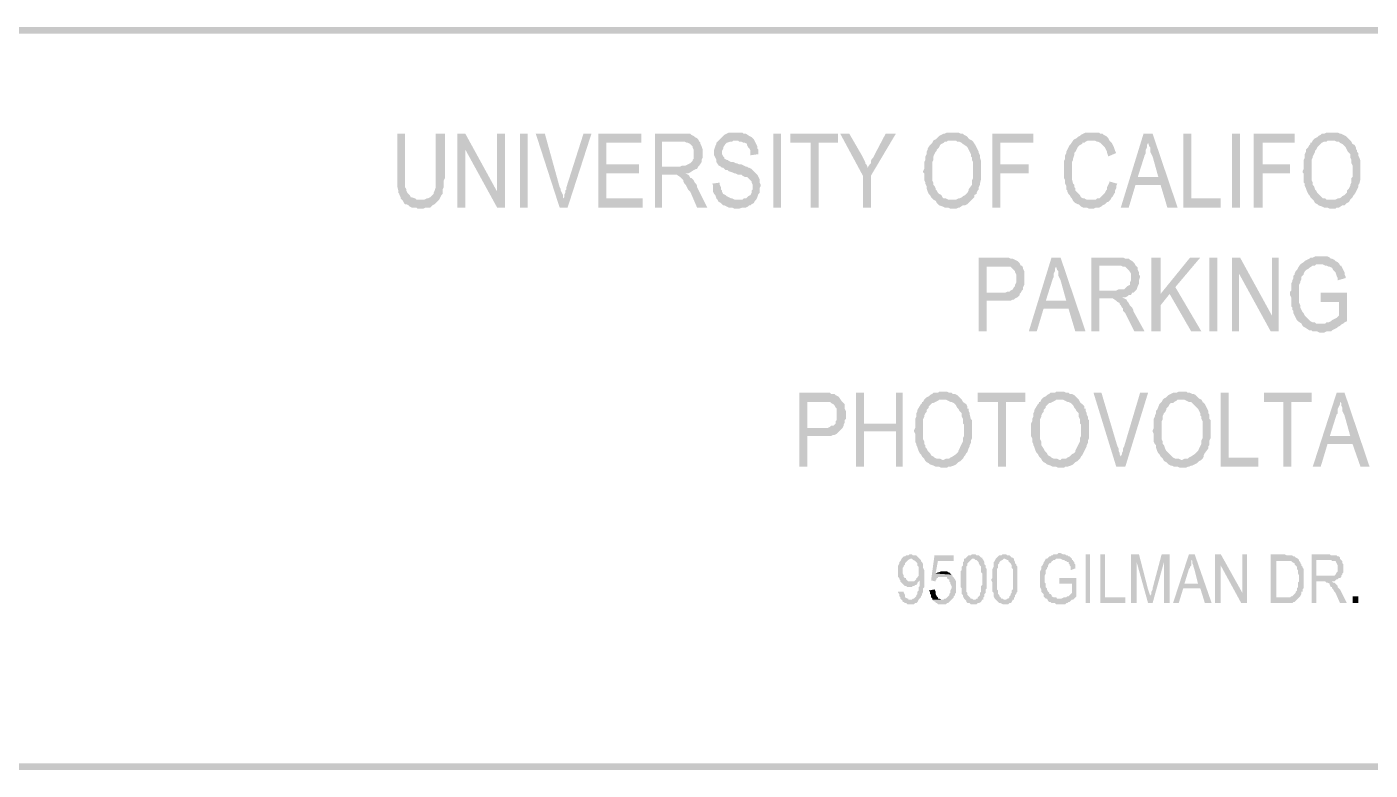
# Model space of a CAD drawing. Header units: inches. Extents: x -186 to 186, y -282 to 282.
# Drawn here: x -3.85 to 39.94, y -282.11 to -257.89 of the extents above; entities that cross this region are included whole.
import ezdxf

# ---------------------------------------------------------------- set-up
doc = ezdxf.new("R2010")
doc.units = ezdxf.units.IN
doc.header["$MEASUREMENT"] = 0
doc.layers.add('H', color=7, linetype='CONTINUOUS', lineweight=100)

msp = doc.modelspace()

# ---------------------------------------------------------------- hatches: boundary and pattern name
at = {"layer": 'H', "linetype": 'Continuous'}
for points in [[(186.111, -257.889), (-185.889, -258.111), (-186.111, -257.889)], [(185.889, -258.111), (186.111, -257.889), (-185.889, -258.111)], [(8.481, -261.37), (8.222, -261.37), (8.222, -262.926), (8.222, -263), (8.222, -263.074), (8.259, -263.222), (8.259, -263.296), (8.296, -263.333), (8.296, -263.37), (8.333, -263.444), (8.333, -263.481), (8.37, -263.519), (8.963, -263.519), (8.926, -263.519), (8.852, -263.519), (8.815, -263.481), (8.704, -263.444), (8.667, -263.444), (8.63, -263.37), (8.556, -263.296), (8.519, -263.222), (8.519, -263.185), (8.481, -263.111), (8.481, -263.037), (8.481, -263), (8.481, -262.926), (8.481, -262.852), (8.481, -262.741)], [(9.778, -261.37), (9.481, -261.37), (9.481, -262.889), (9.481, -262.963), (9.481, -263.037), (9.481, -263.111), (9.444, -263.222), (9.407, -263.296), (9.407, -263.333), (9.37, -263.37), (9.333, -263.407), (9.296, -263.444), (9.222, -263.481), (9.185, -263.481), (9.111, -263.519), (9.037, -263.519), (8.963, -263.519), (8.37, -263.519), (8.407, -263.556), (8.444, -263.63), (8.481, -263.667), (8.519, -263.667), (8.593, -263.704), (8.63, -263.741), (8.704, -263.778), (8.778, -263.778), (8.852, -263.778), (8.889, -263.815), (9.074, -263.815), (9.148, -263.778), (9.222, -263.778), (9.296, -263.778), (9.37, -263.704), (9.444, -263.667), (9.481, -263.63), (9.519, -263.593), (9.556, -263.556), (9.593, -263.519), (9.63, -263.444), (9.667, -263.37), (9.704, -263.333), (9.704, -263.296), (9.704, -263.222), (9.704, -263.185), (9.741, -263.111), (9.741, -263.037), (9.741, -262.889), (9.778, -262.815), (9.778, -262.741)], [(10.444, -261.37), (10.185, -261.37), (10.185, -263.778), (10.444, -263.778), (10.444, -261.889)], [(10.444, -261.37), (10.444, -261.889), (11.481, -263.778), (11.481, -263.259)], [(11.741, -261.37), (11.481, -261.37), (11.481, -263.259), (11.481, -263.778), (11.741, -263.778)], [(12.222, -263.778), (12.481, -263.778), (12.481, -261.37), (12.222, -261.37)], [(13.037, -261.37), (12.741, -261.37), (13.519, -263.778), (13.63, -263.481), (13.63, -263.444), (13.63, -263.37), (13.593, -263.296), (13.556, -263.222), (13.556, -263.185), (13.519, -263.111)], [(14.556, -261.37), (14.296, -261.37), (13.741, -263.111), (13.741, -263.185), (13.704, -263.222), (13.704, -263.296), (13.667, -263.37), (13.667, -263.444), (13.63, -263.481), (13.519, -263.778), (13.778, -263.778)], [(16.185, -261.37), (14.778, -261.37), (14.778, -263.778), (16.222, -263.778), (16.222, -263.481), (15.037, -263.481), (15.037, -262.667), (16.111, -262.667), (16.111, -262.37), (15.037, -262.37), (15.037, -261.667), (16.185, -261.667)], [(17.481, -261.37), (16.63, -261.37), (16.63, -263.778), (16.852, -263.778), (16.852, -262.704), (17.185, -262.704), (17.63, -262.667), (17.704, -262.667), (17.778, -262.63), (17.889, -262.556), (17.963, -262.519), (18, -262.519), (18.037, -262.444), (16.852, -262.444), (16.852, -261.63), (17.481, -261.63), (18.074, -261.63), (18.037, -261.556), (18, -261.519), (17.926, -261.481), (17.889, -261.444), (17.815, -261.407), (17.778, -261.37), (17.704, -261.37), (17.63, -261.37), (17.556, -261.37)], [(19.259, -261.333), (19.222, -261.333), (19.148, -261.333), (19.111, -261.333), (19.037, -261.333), (18.963, -261.37), (18.889, -261.407), (18.852, -261.444), (18.815, -261.481), (18.778, -261.519), (18.63, -261.667), (18.63, -261.704), (18.593, -261.778), (18.556, -261.889), (18.556, -262.074), (18.593, -262.148), (18.63, -262.222), (18.63, -262.259), (18.63, -262.296), (18.704, -262.407), (18.778, -262.444), (18.815, -262.481), (18.852, -262.481), (18.889, -262.519), (18.926, -262.556), (19, -262.556), (19.037, -262.593), (19.148, -262.63), (19.222, -262.667), (19.259, -262.667), (19.333, -262.704), (19.444, -262.704), (19.481, -262.741), (19.556, -262.778), (19.593, -262.778), (19.63, -262.778), (19.667, -262.815), (19.704, -262.852), (19.778, -262.926), (19.778, -262.963), (19.815, -263.037), (19.815, -263.111), (19.815, -263.185), (19.778, -263.222), (19.778, -263.296), (19.741, -263.37), (19.667, -263.407), (19.63, -263.444), (19.593, -263.481), (19.519, -263.481), (19.481, -263.519), (19.407, -263.519), (19.333, -263.519), (18.667, -263.519), (18.704, -263.593), (18.778, -263.63), (18.815, -263.667), (18.852, -263.704), (18.889, -263.704), (18.963, -263.741), (19.037, -263.778), (19.111, -263.778), (19.148, -263.778), (19.222, -263.815), (19.37, -263.815), (19.481, -263.778), (19.519, -263.778), (19.593, -263.778), (19.667, -263.741), (19.704, -263.704), (19.741, -263.704), (19.778, -263.667), (19.852, -263.63), (19.889, -263.556), (19.926, -263.519), (19.963, -263.444), (20, -263.333), (20.037, -263.296), (20.037, -263.222), (20.037, -263.148), (20.074, -263.074), (20.074, -263.037), (20.037, -262.963), (20.037, -262.889), (20.037, -262.852), (20, -262.778), (19.963, -262.704), (19.889, -262.63), (19.852, -262.593), (19.815, -262.556), (19.778, -262.519), (19.704, -262.481), (19.667, -262.481), (19.63, -262.444), (19.593, -262.444), (19.444, -262.37), (19.37, -262.37), (19.296, -262.333), (19.259, -262.333), (19.185, -262.296), (19.111, -262.296), (19.037, -262.259), (19, -262.222), (18.963, -262.222), (18.889, -262.185), (18.889, -262.148), (18.852, -262.111), (18.815, -262.037), (18.815, -261.926), (18.852, -261.852), (18.852, -261.815), (18.926, -261.704), (18.963, -261.667), (19.074, -261.63), (19.148, -261.63), (19.185, -261.593), (19.296, -261.593), (19.852, -261.556), (19.815, -261.519), (19.778, -261.481), (19.704, -261.444), (19.593, -261.37), (19.519, -261.37), (19.481, -261.333), (19.407, -261.333), (19.333, -261.333)], [(20.481, -263.778), (20.741, -263.778), (20.741, -261.37), (20.481, -261.37)], [(22.593, -261.37), (21.037, -261.37), (21.037, -261.667), (21.704, -261.667), (21.704, -263.778), (21.963, -263.778), (21.963, -261.667), (22.593, -261.667)], [(22.963, -261.37), (22.667, -261.37), (23.407, -262.741), (23.556, -262.481), (23.556, -262.444), (23.519, -262.37), (23.481, -262.333), (23.481, -262.296), (23.444, -262.222), (23.407, -262.148), (23.37, -262.074)], [(24.481, -261.37), (24.148, -261.37), (23.778, -262.074), (23.741, -262.148), (23.704, -262.185), (23.667, -262.259), (23.667, -262.333), (23.63, -262.37), (23.556, -262.481), (23.407, -262.741), (23.407, -263.778), (23.667, -263.778), (23.667, -262.741)], [(26.333, -261.333), (26.259, -261.333), (26.222, -261.333), (26.148, -261.333), (26.074, -261.37), (26.037, -261.37), (25.963, -261.407), (25.889, -261.444), (25.852, -261.481), (25.815, -261.519), (25.778, -261.556), (25.704, -261.593), (25.667, -261.667), (25.63, -261.704), (25.593, -261.741), (25.519, -261.852), (25.519, -261.889), (25.481, -261.963), (25.481, -262.037), (25.444, -262.111), (25.444, -262.148), (25.444, -262.222), (25.407, -262.296), (25.407, -262.37), (25.407, -262.519), (25.37, -262.593), (25.37, -262.63), (25.407, -262.667), (25.407, -262.778), (25.407, -262.815), (25.407, -262.889), (25.444, -262.963), (25.444, -263), (25.481, -263.074), (25.481, -263.148), (25.519, -263.259), (25.556, -263.333), (25.593, -263.37), (25.63, -263.444), (25.667, -263.481), (25.704, -263.519), (25.778, -263.556), (25.815, -263.63), (25.852, -263.667), (25.889, -263.704), (26, -263.741), (26.074, -263.778), (26.148, -263.778), (26.185, -263.778), (26.259, -263.815), (26.444, -263.815), (26.519, -263.778), (26.556, -263.778), (26.667, -263.704), (26.741, -263.704), (26.815, -263.667), (26.852, -263.63), (26.889, -263.593), (26.963, -263.519), (26.296, -263.519), (26.222, -263.519), (26.185, -263.519), (26.111, -263.481), (26.037, -263.481), (26, -263.444), (25.963, -263.37), (25.889, -263.333), (25.852, -263.296), (25.815, -263.222), (25.778, -263.185), (25.778, -263.148), (25.741, -263.074), (25.704, -263.037), (25.704, -262.963), (25.667, -262.889), (25.667, -262.815), (25.667, -262.741), (25.667, -262.37), (25.667, -262.296), (25.704, -262.222), (25.704, -262.148), (25.704, -262.111), (25.741, -262.037), (25.778, -261.963), (25.815, -261.926), (25.815, -261.889), (25.889, -261.815), (25.926, -261.741), (25.963, -261.704), (26.037, -261.667), (26.074, -261.63), (26.148, -261.63), (26.185, -261.593), (26.259, -261.593), (26.333, -261.593), (26.963, -261.593), (26.889, -261.556), (26.852, -261.519), (26.815, -261.481), (26.778, -261.444), (26.704, -261.407), (26.667, -261.37), (26.593, -261.37), (26.519, -261.333), (26.481, -261.333), (26.407, -261.333)], [(28.963, -261.37), (27.63, -261.37), (27.63, -263.778), (27.889, -263.778), (27.889, -262.667), (28.815, -262.667), (28.815, -262.37), (27.889, -262.37), (27.889, -261.667), (28.963, -261.667)], [(30.889, -261.333), (30.852, -261.333), (30.778, -261.333), (30.704, -261.333), (30.667, -261.333), (30.593, -261.37), (30.519, -261.407), (30.481, -261.444), (30.407, -261.481), (30.37, -261.519), (30.296, -261.556), (30.259, -261.593), (30.889, -261.593), (30.926, -261.593), (30.963, -261.593), (31.037, -261.63), (31.074, -261.63), (31.148, -261.667), (31.185, -261.704), (31.222, -261.741), (31.259, -261.778), (31.296, -261.815), (31.333, -261.889), (31.37, -261.963), (31.37, -262), (31.407, -262.111), (31.667, -262), (31.63, -261.926), (31.593, -261.815), (31.556, -261.741), (31.519, -261.667), (31.481, -261.63), (31.444, -261.593), (31.407, -261.519), (31.37, -261.481), (31.333, -261.444), (31.259, -261.407), (31.222, -261.37), (31.148, -261.37), (31.111, -261.333), (31.037, -261.333), (30.963, -261.333)], [(32.852, -261.37), (32.556, -261.37), (31.815, -263.778), (32.074, -263.778), (32.296, -263.037), (33.111, -263.037), (32.37, -262.778), (32.593, -262.074), (32.63, -262), (32.63, -261.963), (32.63, -261.889), (32.667, -261.815), (32.667, -261.741), (32.704, -261.667), (32.704, -261.63)], [(32.852, -261.37), (32.704, -261.63), (32.704, -261.667), (32.741, -261.778), (32.778, -261.815), (32.778, -261.889), (32.778, -261.963), (32.815, -262.037), (32.852, -262.111), (33.037, -262.778), (32.37, -262.778), (33.111, -263.037), (33.333, -263.778), (33.667, -263.778)], [(34.111, -261.37), (33.852, -261.37), (33.852, -263.778), (35.074, -263.778), (35.074, -263.481), (34.111, -263.481)], [(35.444, -263.778), (35.704, -263.778), (35.704, -261.37), (35.444, -261.37)], [(37.481, -261.37), (36.148, -261.37), (36.148, -263.778), (36.444, -263.778), (36.444, -262.667), (37.333, -262.667), (37.333, -262.37), (36.444, -262.37), (36.444, -261.667), (37.481, -261.667)], [(38.704, -261.333), (38.63, -261.333), (38.556, -261.333), (38.519, -261.333), (38.444, -261.37), (38.37, -261.37), (38.333, -261.407), (38.259, -261.444), (38.222, -261.481), (38.148, -261.519), (38.074, -261.593), (38.037, -261.667), (38, -261.667), (38, -261.704), (37.963, -261.741), (37.926, -261.815), (37.889, -261.852), (37.852, -261.889), (37.852, -261.963), (37.815, -262.037), (37.815, -262.111), (37.815, -262.148), (37.778, -262.222), (37.778, -262.296), (37.778, -262.37), (37.778, -262.519), (37.741, -262.593), (37.741, -262.63), (37.778, -262.667), (37.778, -262.778), (37.778, -262.815), (37.778, -262.889), (37.778, -262.963), (37.815, -263), (37.815, -263.074), (37.852, -263.148), (37.889, -263.259), (37.926, -263.333), (37.963, -263.37), (38, -263.444), (38.037, -263.481), (38.074, -263.519), (38.111, -263.556), (38.148, -263.63), (38.222, -263.667), (38.259, -263.704), (38.37, -263.741), (38.444, -263.778), (38.481, -263.778), (38.556, -263.778), (38.63, -263.815), (38.815, -263.815), (38.852, -263.778), (38.926, -263.778), (39.037, -263.704), (39.111, -263.704), (39.148, -263.667), (39.185, -263.63), (39.259, -263.593), (39.296, -263.519), (38.667, -263.519), (38.593, -263.519), (38.519, -263.519), (38.481, -263.481), (38.407, -263.481), (38.37, -263.444), (38.296, -263.37), (38.259, -263.333), (38.222, -263.296), (38.185, -263.222), (38.148, -263.185), (38.111, -263.074), (38.074, -263.037), (38.074, -262.963), (38.037, -262.889), (38.037, -262.815), (38.037, -262.741), (38.037, -262.37), (38.037, -262.296), (38.037, -262.222), (38.074, -262.148), (38.074, -262.111), (38.111, -262.037), (38.148, -261.963), (38.148, -261.926), (38.185, -261.889), (38.222, -261.815), (38.296, -261.741), (38.333, -261.704), (38.37, -261.667), (38.444, -261.63), (38.519, -261.63), (38.556, -261.593), (38.63, -261.593), (38.704, -261.593), (39.296, -261.593), (39.259, -261.556), (39.222, -261.519), (39.185, -261.481), (39.148, -261.444), (39.074, -261.407), (39, -261.37), (38.963, -261.37), (38.889, -261.333), (38.815, -261.333), (38.778, -261.333)], [(18.074, -261.63), (17.481, -261.63), (17.519, -261.63), (17.593, -261.63), (17.667, -261.667), (17.704, -261.667), (17.778, -261.704), (17.815, -261.741), (17.852, -261.778), (17.852, -261.815), (17.889, -261.889), (17.889, -261.963), (17.889, -262.111), (17.889, -262.185), (17.852, -262.222), (17.852, -262.259), (17.815, -262.296), (17.778, -262.333), (17.704, -262.37), (17.63, -262.407), (17.593, -262.407), (17.519, -262.407), (17.444, -262.444), (16.852, -262.444), (18.037, -262.444), (18.074, -262.407), (18.148, -262.296), (18.148, -262.222), (18.185, -262.148), (18.185, -262.111), (18.185, -262), (18.185, -261.963), (18.185, -261.889), (18.148, -261.778), (18.111, -261.704), (18.111, -261.667)], [(19.852, -261.556), (19.296, -261.593), (19.333, -261.593), (19.37, -261.63), (19.444, -261.63), (19.519, -261.667), (19.556, -261.667), (19.63, -261.704), (19.63, -261.741), (19.667, -261.815), (19.704, -261.852), (19.741, -261.926), (19.741, -262), (19.741, -262.074), (20, -262.037), (20, -261.963), (20, -261.889), (19.963, -261.852), (19.963, -261.778), (19.926, -261.704), (19.889, -261.63)], [(26.963, -261.593), (26.333, -261.593), (26.37, -261.593), (26.444, -261.593), (26.481, -261.63), (26.556, -261.63), (26.63, -261.667), (26.667, -261.704), (26.778, -261.778), (26.815, -261.815), (26.852, -261.889), (26.889, -261.963), (26.926, -262.037), (26.926, -262.111), (26.963, -262.148), (26.963, -262.222), (27, -262.296), (27, -262.333), (27, -262.407), (27, -262.778), (27, -262.815), (26.963, -262.889), (26.963, -262.963), (26.963, -263.037), (26.852, -263.185), (26.852, -263.222), (26.815, -263.296), (26.778, -263.333), (26.741, -263.37), (26.667, -263.407), (26.63, -263.444), (26.556, -263.481), (26.519, -263.481), (26.444, -263.519), (26.407, -263.519), (26.333, -263.519), (26.963, -263.519), (27, -263.481), (27.037, -263.444), (27.037, -263.37), (27.111, -263.333), (27.111, -263.296), (27.148, -263.222), (27.185, -263.185), (27.185, -263.111), (27.222, -263.037), (27.222, -263), (27.259, -262.852), (27.259, -262.778), (27.259, -262.407), (27.259, -262.333), (27.259, -262.259), (27.222, -262.148), (27.222, -262.074), (27.185, -262), (27.185, -261.963), (27.148, -261.889), (27.111, -261.815), (27.074, -261.741), (27, -261.63)], [(30.259, -261.593), (30.185, -261.704), (30.148, -261.741), (30.111, -261.815), (30.074, -261.889), (30.037, -261.963), (30.037, -262), (30, -262.074), (30, -262.111), (30, -262.185), (29.963, -262.259), (29.963, -262.333), (29.963, -262.407), (29.963, -262.741), (29.963, -262.815), (30, -262.889), (30, -262.963), (30, -263), (30.037, -263.074), (30.037, -263.111), (30.037, -263.185), (30.074, -263.222), (30.074, -263.259), (30.111, -263.333), (30.148, -263.37), (30.185, -263.444), (30.222, -263.481), (30.259, -263.556), (30.296, -263.593), (30.333, -263.63), (30.407, -263.667), (30.444, -263.667), (30.481, -263.704), (30.519, -263.741), (30.593, -263.778), (30.667, -263.778), (30.704, -263.778), (30.778, -263.815), (30.926, -263.815), (31, -263.778), (31.037, -263.778), (31.111, -263.778), (31.185, -263.741), (31.222, -263.704), (31.296, -263.667), (31.333, -263.63), (31.37, -263.593), (31.407, -263.593), (31.444, -263.556), (30.852, -263.519), (30.815, -263.519), (30.778, -263.519), (30.704, -263.519), (30.63, -263.481), (30.593, -263.481), (30.519, -263.444), (30.481, -263.37), (30.444, -263.333), (30.407, -263.296), (30.37, -263.259), (30.333, -263.222), (30.333, -263.148), (30.296, -263.111), (30.296, -263.037), (30.259, -263), (30.222, -262.852), (30.222, -262.778), (30.222, -262.704), (30.222, -262.37), (30.222, -262.296), (30.259, -262.222), (30.259, -262.185), (30.296, -262.074), (30.296, -262), (30.333, -261.963), (30.37, -261.889), (30.407, -261.815), (30.444, -261.778), (30.481, -261.741), (30.556, -261.704), (30.556, -261.667), (30.63, -261.667), (30.667, -261.63), (30.741, -261.593), (30.815, -261.593), (30.889, -261.593)], [(39.296, -261.593), (38.704, -261.593), (38.741, -261.593), (38.778, -261.593), (38.852, -261.63), (38.926, -261.63), (38.963, -261.667), (39.037, -261.704), (39.111, -261.778), (39.148, -261.815), (39.185, -261.889), (39.222, -261.963), (39.259, -262), (39.296, -262.037), (39.296, -262.111), (39.296, -262.148), (39.333, -262.222), (39.333, -262.296), (39.333, -262.333), (39.37, -262.407), (39.37, -262.778), (39.333, -262.815), (39.333, -262.889), (39.333, -262.963), (39.296, -263.037), (39.296, -263.074), (39.259, -263.148), (39.222, -263.185), (39.185, -263.222), (39.185, -263.296), (39.148, -263.333), (39.111, -263.37), (39.037, -263.407), (39, -263.444), (38.926, -263.481), (38.889, -263.481), (38.815, -263.519), (38.778, -263.519), (38.704, -263.519), (39.296, -263.519), (39.333, -263.481), (39.37, -263.444), (39.407, -263.37), (39.444, -263.333), (39.519, -263.185), (39.556, -263.111), (39.556, -263.037), (39.593, -263), (39.63, -262.852), (39.63, -262.778), (39.63, -262.407), (39.63, -262.333), (39.63, -262.259), (39.593, -262.148), (39.556, -262.074), (39.556, -262), (39.519, -261.963), (39.519, -261.889), (39.481, -261.889), (39.481, -261.815), (39.444, -261.741), (39.37, -261.704), (39.333, -261.63)], [(17.63, -262.667), (17.185, -262.704), (17.259, -262.704), (17.333, -262.704), (17.444, -262.778), (17.481, -262.815), (17.519, -262.852), (17.556, -262.889), (17.556, -262.926), (17.593, -263), (17.63, -263.037), (17.667, -263.111), (17.704, -263.185), (17.778, -263.259), (18, -263.778), (18.333, -263.778), (18, -263.111), (18, -263.074), (17.963, -263), (17.926, -262.963), (17.889, -262.889), (17.852, -262.852), (17.815, -262.815), (17.778, -262.815), (17.741, -262.741), (17.704, -262.704)], [(18.741, -262.963), (18.481, -263), (18.519, -263.037), (18.519, -263.148), (18.519, -263.259), (18.556, -263.333), (18.593, -263.37), (18.63, -263.481), (18.667, -263.519), (19.333, -263.519), (19.296, -263.519), (19.222, -263.519), (19.148, -263.481), (19.111, -263.481), (19.037, -263.444), (18.963, -263.407), (18.926, -263.37), (18.852, -263.333), (18.815, -263.259), (18.815, -263.222), (18.778, -263.185), (18.778, -263.111), (18.741, -263.037)], [(31.444, -262.926), (31.444, -262.963), (31.407, -263.037), (31.37, -263.111), (31.37, -263.185), (31.333, -263.222), (31.296, -263.296), (31.259, -263.333), (31.222, -263.37), (31.148, -263.444), (31.111, -263.481), (31.037, -263.481), (31, -263.519), (30.926, -263.519), (30.852, -263.519), (31.444, -263.556), (31.481, -263.519), (31.519, -263.444), (31.556, -263.407), (31.593, -263.333), (31.63, -263.296), (31.63, -263.222), (31.667, -263.148), (31.667, -263.074), (31.704, -263)], [(38.333, -265.37), (38.259, -265.37), (38.185, -265.37), (38.148, -265.37), (38.074, -265.407), (38, -265.407), (37.963, -265.444), (37.889, -265.481), (37.815, -265.519), (37.778, -265.556), (37.667, -265.63), (37.593, -265.741), (37.556, -265.815), (37.519, -265.852), (37.481, -265.926), (37.481, -265.963), (37.444, -266), (37.444, -266.074), (37.407, -266.148), (37.407, -266.185), (37.37, -266.259), (37.37, -266.333), (37.37, -266.407), (37.37, -266.481), (37.333, -266.519), (37.333, -266.63), (37.37, -266.704), (37.37, -266.852), (37.37, -266.926), (37.37, -267), (37.407, -267.037), (37.407, -267.111), (37.444, -267.148), (37.444, -267.222), (37.481, -267.296), (37.519, -267.37), (37.556, -267.444), (37.593, -267.481), (37.704, -267.556), (37.741, -267.63), (37.778, -267.667), (37.852, -267.704), (37.963, -267.778), (38.037, -267.778), (38.074, -267.815), (38.148, -267.815), (38.222, -267.815), (38.296, -267.852), (38.444, -267.852), (38.519, -267.815), (38.593, -267.815), (38.667, -267.815), (38.704, -267.778), (38.778, -267.741), (38.852, -267.704), (38.889, -267.667), (38.963, -267.63), (39, -267.593), (39.074, -267.556), (38.333, -267.556), (38.259, -267.556), (38.185, -267.556), (38.148, -267.519), (38.074, -267.519), (38, -267.481), (37.963, -267.444), (37.926, -267.407), (37.815, -267.296), (37.778, -267.222), (37.741, -267.185), (37.704, -267.111), (37.667, -267.037), (37.667, -266.963), (37.63, -266.889), (37.63, -266.815), (37.63, -266.741), (37.63, -266.667), (37.63, -266.593), (37.63, -266.556), (37.63, -266.444), (37.63, -266.37), (37.63, -266.296), (37.667, -266.222), (37.667, -266.185), (37.704, -266.111), (37.704, -266.037), (37.778, -265.963), (37.778, -265.926), (37.815, -265.852), (37.852, -265.815), (37.926, -265.778), (37.963, -265.741), (38.074, -265.667), (38.148, -265.667), (38.185, -265.63), (38.259, -265.63), (38.333, -265.63), (38.926, -265.593), (38.889, -265.556), (38.815, -265.519), (38.778, -265.481), (38.704, -265.444), (38.667, -265.444), (38.63, -265.407), (38.556, -265.37), (38.481, -265.37), (38.407, -265.37)], [(27.926, -265.407), (27.185, -265.407), (27.185, -267.815), (27.444, -267.815), (27.444, -266.815), (28.074, -266.815), (28.148, -266.815), (28.222, -266.815), (28.296, -266.778), (28.333, -266.778), (28.37, -266.741), (28.444, -266.704), (28.481, -266.667), (28.519, -266.63), (28.519, -266.593), (28.556, -266.556), (27.444, -266.556), (27.444, -265.704), (27.963, -265.704), (28.593, -265.667), (28.556, -265.667), (28.519, -265.593), (28.481, -265.556), (28.444, -265.519), (28.37, -265.481), (28.296, -265.444), (28.259, -265.444), (28.222, -265.444), (28.148, -265.407), (28.111, -265.407), (28, -265.407)], [(28.593, -265.667), (27.963, -265.704), (28.148, -265.704), (28.185, -265.704), (28.222, -265.704), (28.296, -265.778), (28.333, -265.815), (28.37, -265.852), (28.37, -265.889), (28.407, -265.963), (28.407, -266.037), (28.407, -266.222), (28.37, -266.296), (28.37, -266.333), (28.333, -266.37), (28.296, -266.444), (28.222, -266.481), (28.185, -266.519), (28.111, -266.519), (28.037, -266.556), (27.444, -266.556), (28.556, -266.556), (28.593, -266.481), (28.63, -266.444), (28.63, -266.37), (28.667, -266.296), (28.667, -266.222), (28.667, -266), (28.667, -265.852), (28.63, -265.778), (28.63, -265.741)], [(29.852, -265.407), (29.556, -265.407), (28.815, -267.815), (29.074, -267.815), (29.296, -267.074), (30.111, -267.074), (29.37, -266.815), (29.593, -266.111), (29.63, -266.037), (29.63, -266), (29.63, -265.926), (29.667, -265.852), (29.667, -265.778), (29.704, -265.704), (29.704, -265.667)], [(29.852, -265.407), (29.704, -265.667), (29.704, -265.704), (29.741, -265.815), (29.778, -265.852), (29.778, -265.926), (29.778, -266), (29.815, -266.074), (29.852, -266.148), (30.037, -266.815), (29.37, -266.815), (30.111, -267.074), (30.333, -267.815), (30.667, -267.815)], [(31.704, -265.407), (30.852, -265.407), (30.852, -267.815), (31.111, -267.815), (31.111, -266.741), (31.407, -266.741), (31.852, -266.704), (31.889, -266.704), (31.963, -266.704), (32.037, -266.667), (32.074, -266.63), (32.148, -266.63), (32.185, -266.556), (32.222, -266.556), (32.296, -266.481), (31.111, -266.481), (31.111, -265.667), (31.741, -265.667), (32.296, -265.667), (32.259, -265.593), (32.222, -265.556), (32.185, -265.519), (32.111, -265.481), (32.074, -265.444), (32, -265.444), (31.963, -265.444), (31.889, -265.407), (31.815, -265.407)], [(32.296, -265.667), (31.741, -265.667), (31.815, -265.667), (31.889, -265.704), (31.963, -265.704), (32, -265.741), (32.037, -265.778), (32.074, -265.815), (32.148, -265.926), (32.148, -266), (32.148, -266.148), (32.111, -266.222), (32.111, -266.296), (32.037, -266.333), (32, -266.37), (31.963, -266.407), (31.926, -266.444), (31.889, -266.444), (31.815, -266.444), (31.741, -266.444), (31.667, -266.481), (31.111, -266.481), (32.296, -266.481), (32.333, -266.444), (32.37, -266.333), (32.407, -266.259), (32.407, -266.185), (32.407, -266.148), (32.444, -266.037), (32.444, -266), (32.407, -265.963), (32.407, -265.889), (32.37, -265.815), (32.37, -265.741), (32.333, -265.704)], [(33.111, -265.407), (32.815, -265.407), (32.815, -267.815), (33.111, -267.815), (33.111, -266.593)], [(34.407, -265.407), (34.074, -265.407), (33.111, -266.593), (33.111, -266.963), (33.407, -266.593), (33.593, -266.37)], [(34.704, -267.815), (34.963, -267.815), (34.963, -265.407), (34.704, -265.407)], [(35.704, -265.407), (35.444, -265.407), (35.444, -267.815), (35.667, -267.815), (35.667, -265.926)], [(35.704, -265.407), (35.667, -265.926), (36.704, -267.815), (36.741, -267.296)], [(36.963, -265.407), (36.741, -265.407), (36.741, -267.296), (36.704, -267.815), (36.963, -267.815)], [(38.926, -265.593), (38.333, -265.63), (38.407, -265.63), (38.481, -265.667), (38.519, -265.667), (38.593, -265.704), (38.63, -265.704), (38.704, -265.741), (38.741, -265.815), (38.778, -265.852), (38.815, -265.889), (38.852, -266), (38.889, -266.074), (38.889, -266.148), (39.148, -266.074), (39.148, -266.037), (39.111, -265.963), (39.111, -265.889), (39.074, -265.815), (39, -265.667), (38.963, -265.667)], [(31.852, -266.704), (31.407, -266.741), (31.444, -266.741), (31.481, -266.741), (31.556, -266.741), (31.667, -266.815), (31.704, -266.852), (31.778, -266.889), (31.778, -266.926), (31.815, -266.963), (31.852, -267.037), (31.889, -267.074), (31.889, -267.148), (31.963, -267.222), (32, -267.296), (32.259, -267.815), (32.593, -267.815), (32.222, -267.148), (32.222, -267.111), (32.185, -267.037), (32.148, -267), (32.111, -266.963), (32.074, -266.889), (32.037, -266.852), (32, -266.778), (31.926, -266.741)], [(33.593, -266.37), (33.407, -266.593), (34.111, -267.815), (34.444, -267.815)], [(39.185, -266.556), (38.333, -266.556), (38.333, -266.852), (38.926, -266.852), (38.926, -267.296), (38.889, -267.333), (38.852, -267.37), (38.778, -267.407), (38.704, -267.444), (38.667, -267.481), (38.593, -267.519), (38.519, -267.519), (38.481, -267.556), (38.407, -267.556), (38.333, -267.556), (39.074, -267.556), (39.111, -267.519), (39.185, -267.481)], [(26.037, -269.778), (25.963, -269.778), (25.889, -269.778), (25.852, -269.815), (25.778, -269.815), (25.704, -269.815), (25.667, -269.852), (25.593, -269.889), (25.556, -269.926), (25.481, -269.963), (25.444, -270), (25.407, -270.037), (25.37, -270.111), (25.333, -270.111), (25.333, -270.148), (25.296, -270.185), (25.185, -270.37), (25.185, -270.407), (25.148, -270.481), (25.148, -270.556), (25.148, -270.593), (25.111, -270.667), (25.111, -270.741), (25.111, -270.815), (25.111, -270.963), (25.074, -271.037), (25.074, -271.074), (25.111, -271.148), (25.111, -271.222), (25.111, -271.296), (25.111, -271.333), (25.111, -271.407), (25.148, -271.481), (25.148, -271.519), (25.185, -271.593), (25.222, -271.704), (25.259, -271.778), (25.296, -271.815), (25.333, -271.889), (25.37, -271.926), (25.407, -271.963), (25.444, -272.037), (25.481, -272.074), (25.556, -272.111), (25.593, -272.148), (25.704, -272.185), (25.778, -272.222), (25.815, -272.222), (25.889, -272.222), (25.963, -272.259), (26.148, -272.259), (26.185, -272.222), (26.259, -272.222), (26.37, -272.185), (26.444, -272.148), (26.481, -272.111), (26.519, -272.074), (26.593, -272.037), (26.63, -272), (26, -272), (25.926, -271.963), (25.852, -271.963), (25.815, -271.963), (25.741, -271.926), (25.704, -271.889), (25.63, -271.852), (25.593, -271.778), (25.556, -271.741), (25.519, -271.704), (25.481, -271.63), (25.444, -271.593), (25.444, -271.519), (25.407, -271.481), (25.407, -271.407), (25.37, -271.333), (25.37, -271.296), (25.37, -271.185), (25.37, -270.815), (25.37, -270.741), (25.37, -270.667), (25.407, -270.593), (25.407, -270.556), (25.444, -270.481), (25.481, -270.444), (25.481, -270.37), (25.519, -270.333), (25.556, -270.296), (25.556, -270.259), (25.63, -270.185), (25.667, -270.148), (25.704, -270.148), (25.778, -270.111), (25.852, -270.074), (25.889, -270.037), (25.963, -270.037), (26.037, -270.037), (26.63, -270.037), (26.593, -270), (26.556, -269.963), (26.519, -269.926), (26.481, -269.889), (26.407, -269.852), (26.333, -269.852), (26.296, -269.815), (26.222, -269.815), (26.148, -269.778), (26.111, -269.778)], [(29.852, -269.778), (29.778, -269.778), (29.704, -269.778), (29.667, -269.815), (29.593, -269.815), (29.519, -269.815), (29.481, -269.852), (29.407, -269.889), (29.37, -269.926), (29.296, -269.963), (29.259, -270), (29.222, -270.037), (29.185, -270.111), (29.148, -270.111), (29.148, -270.148), (29.111, -270.185), (29, -270.37), (29, -270.407), (28.963, -270.481), (28.963, -270.556), (28.963, -270.593), (28.926, -270.667), (28.926, -270.741), (28.889, -270.815), (28.889, -270.963), (28.889, -271.037), (28.889, -271.074), (28.889, -271.148), (28.889, -271.222), (28.926, -271.296), (28.926, -271.333), (28.926, -271.407), (28.963, -271.481), (28.963, -271.519), (29, -271.593), (29.037, -271.704), (29.074, -271.778), (29.111, -271.815), (29.148, -271.889), (29.185, -271.926), (29.222, -271.963), (29.259, -272.037), (29.296, -272.074), (29.37, -272.111), (29.407, -272.148), (29.519, -272.185), (29.593, -272.222), (29.63, -272.222), (29.704, -272.222), (29.778, -272.259), (29.963, -272.259), (30, -272.222), (30.074, -272.222), (30.185, -272.185), (30.259, -272.148), (30.296, -272.111), (30.333, -272.074), (30.407, -272.037), (30.444, -272), (29.815, -272), (29.741, -271.963), (29.667, -271.963), (29.63, -271.963), (29.556, -271.926), (29.519, -271.889), (29.444, -271.852), (29.407, -271.778), (29.37, -271.741), (29.333, -271.704), (29.296, -271.63), (29.222, -271.519), (29.222, -271.481), (29.222, -271.407), (29.185, -271.333), (29.185, -271.296), (29.185, -271.185), (29.185, -270.815), (29.185, -270.741), (29.185, -270.667), (29.222, -270.593), (29.222, -270.556), (29.259, -270.481), (29.296, -270.444), (29.296, -270.37), (29.333, -270.333), (29.37, -270.296), (29.37, -270.259), (29.444, -270.185), (29.481, -270.148), (29.519, -270.148), (29.593, -270.111), (29.667, -270.074), (29.704, -270.037), (29.778, -270.037), (29.852, -270.037), (30.444, -270.037), (30.407, -270), (30.37, -269.963), (30.333, -269.926), (30.296, -269.889), (30.222, -269.852), (30.148, -269.852), (30.111, -269.815), (30.037, -269.815), (29.963, -269.778), (29.889, -269.778)], [(33.815, -269.778), (33.741, -269.778), (33.704, -269.778), (33.63, -269.815), (33.556, -269.815), (33.519, -269.815), (33.444, -269.852), (33.37, -269.889), (33.333, -269.926), (33.296, -269.963), (33.222, -270), (33.185, -270.037), (33.148, -270.111), (33.111, -270.148), (33.074, -270.185), (33, -270.37), (32.963, -270.407), (32.963, -270.481), (32.926, -270.556), (32.926, -270.593), (32.889, -270.667), (32.889, -270.741), (32.889, -270.815), (32.889, -270.963), (32.852, -271.037), (32.852, -271.074), (32.889, -271.148), (32.889, -271.222), (32.889, -271.296), (32.889, -271.333), (32.889, -271.407), (32.926, -271.481), (32.963, -271.519), (32.963, -271.593), (33, -271.704), (33.037, -271.778), (33.074, -271.815), (33.111, -271.889), (33.148, -271.926), (33.185, -271.963), (33.222, -272.037), (33.296, -272.074), (33.333, -272.111), (33.37, -272.148), (33.444, -272.185), (33.481, -272.185), (33.556, -272.222), (33.63, -272.222), (33.667, -272.222), (33.741, -272.259), (33.926, -272.259), (34, -272.222), (34.037, -272.222), (34.111, -272.185), (34.148, -272.185), (34.222, -272.148), (34.296, -272.111), (34.333, -272.074), (34.37, -272.037), (34.444, -272), (33.778, -272), (33.704, -271.963), (33.667, -271.963), (33.593, -271.963), (33.519, -271.926), (33.481, -271.889), (33.444, -271.852), (33.37, -271.778), (33.333, -271.741), (33.296, -271.704), (33.259, -271.63), (33.222, -271.519), (33.185, -271.481), (33.185, -271.407), (33.148, -271.333), (33.148, -271.296), (33.148, -271.185), (33.148, -270.815), (33.148, -270.741), (33.185, -270.667), (33.185, -270.593), (33.185, -270.556), (33.222, -270.481), (33.259, -270.444), (33.296, -270.37), (33.296, -270.333), (33.333, -270.296), (33.37, -270.259), (33.407, -270.185), (33.444, -270.148), (33.519, -270.148), (33.556, -270.111), (33.63, -270.074), (33.667, -270.037), (33.741, -270.037), (33.815, -270.037), (34.444, -270.037), (34.37, -270), (34.333, -269.963), (34.296, -269.926), (34.259, -269.889), (34.185, -269.852), (34.148, -269.852), (34.074, -269.815), (34, -269.815), (33.963, -269.778), (33.889, -269.778)], [(22.074, -269.815), (21.333, -269.815), (21.333, -272.222), (21.593, -272.222), (21.593, -271.222), (22.222, -271.222), (22.296, -271.222), (22.37, -271.222), (22.444, -271.185), (22.481, -271.185), (22.556, -271.148), (22.593, -271.111), (22.63, -271.074), (22.667, -271.037), (22.704, -271), (22.741, -270.963), (21.593, -270.963), (21.593, -270.111), (22.111, -270.111), (22.741, -270.111), (22.704, -270.074), (22.63, -269.963), (22.593, -269.926), (22.519, -269.889), (22.481, -269.852), (22.444, -269.852), (22.37, -269.852), (22.333, -269.815), (22.259, -269.815), (22.185, -269.815)], [(22.741, -270.111), (22.111, -270.111), (22.296, -270.111), (22.333, -270.111), (22.37, -270.148), (22.444, -270.185), (22.481, -270.222), (22.519, -270.296), (22.556, -270.333), (22.556, -270.37), (22.556, -270.444), (22.556, -270.63), (22.556, -270.704), (22.519, -270.741), (22.519, -270.815), (22.481, -270.852), (22.444, -270.889), (22.37, -270.889), (22.333, -270.926), (22.259, -270.963), (22.185, -270.963), (21.593, -270.963), (22.741, -270.963), (22.778, -270.889), (22.778, -270.852), (22.815, -270.778), (22.815, -270.704), (22.852, -270.667), (22.852, -270.407), (22.815, -270.333), (22.815, -270.259), (22.815, -270.185), (22.778, -270.148)], [(23.444, -269.815), (23.185, -269.815), (23.185, -272.222), (23.444, -272.222), (23.444, -271.074), (24.481, -271.074), (23.444, -270.815)], [(24.704, -269.815), (24.481, -269.815), (24.481, -270.815), (23.444, -270.815), (24.481, -271.074), (24.481, -272.222), (24.704, -272.222)], [(26.63, -270.037), (26.037, -270.037), (26.074, -270.037), (26.111, -270.037), (26.185, -270.074), (26.259, -270.111), (26.296, -270.111), (26.37, -270.148), (26.407, -270.185), (26.444, -270.222), (26.481, -270.296), (26.519, -270.333), (26.556, -270.407), (26.63, -270.481), (26.63, -270.556), (26.63, -270.593), (26.667, -270.667), (26.667, -270.741), (26.667, -270.815), (26.704, -270.852), (26.704, -271.222), (26.667, -271.296), (26.667, -271.37), (26.667, -271.407), (26.63, -271.481), (26.519, -271.704), (26.519, -271.741), (26.481, -271.778), (26.444, -271.815), (26.333, -271.889), (26.259, -271.926), (26.222, -271.963), (26.148, -271.963), (26.111, -271.963), (26.037, -272), (26.63, -272), (26.667, -271.963), (26.704, -271.889), (26.741, -271.852), (26.778, -271.778), (26.815, -271.741), (26.852, -271.63), (26.889, -271.556), (26.889, -271.519), (26.926, -271.444), (26.926, -271.37), (26.963, -271.296), (26.963, -271.222), (26.963, -270.852), (26.963, -270.778), (26.963, -270.704), (26.926, -270.667), (26.889, -270.519), (26.889, -270.481), (26.852, -270.407), (26.852, -270.333), (26.815, -270.333), (26.815, -270.259), (26.778, -270.185), (26.667, -270.111)], [(28.704, -269.815), (27.148, -269.815), (27.148, -270.111), (27.815, -270.111), (27.815, -272.222), (28.074, -272.222), (28.074, -270.111), (28.704, -270.111)], [(30.444, -270.037), (29.852, -270.037), (29.889, -270.037), (29.926, -270.037), (30, -270.074), (30.074, -270.111), (30.111, -270.111), (30.185, -270.148), (30.222, -270.185), (30.259, -270.222), (30.296, -270.296), (30.333, -270.333), (30.37, -270.407), (30.407, -270.444), (30.444, -270.481), (30.444, -270.556), (30.444, -270.593), (30.481, -270.667), (30.481, -270.741), (30.481, -270.815), (30.519, -270.852), (30.519, -271.222), (30.481, -271.296), (30.481, -271.37), (30.481, -271.407), (30.444, -271.481), (30.333, -271.704), (30.333, -271.741), (30.296, -271.778), (30.222, -271.815), (30.148, -271.889), (30.074, -271.926), (30.037, -271.963), (29.963, -271.963), (29.889, -271.963), (29.852, -272), (30.444, -272), (30.481, -271.963), (30.519, -271.889), (30.556, -271.852), (30.593, -271.778), (30.667, -271.63), (30.704, -271.556), (30.704, -271.519), (30.741, -271.444), (30.741, -271.37), (30.778, -271.296), (30.778, -271.222), (30.778, -270.852), (30.778, -270.778), (30.778, -270.704), (30.741, -270.667), (30.741, -270.593), (30.704, -270.519), (30.704, -270.481), (30.667, -270.407), (30.667, -270.333), (30.63, -270.333), (30.63, -270.259), (30.556, -270.185), (30.481, -270.111)], [(31.185, -269.815), (30.926, -269.815), (31.667, -272.222), (31.815, -271.963), (31.815, -271.889), (31.778, -271.815), (31.778, -271.778), (31.741, -271.704), (31.741, -271.63), (31.704, -271.556)], [(32.704, -269.815), (32.444, -269.815), (31.926, -271.556), (31.889, -271.63), (31.889, -271.704), (31.852, -271.778), (31.852, -271.815), (31.815, -271.889), (31.815, -271.963), (31.667, -272.222), (31.963, -272.222)], [(34.444, -270.037), (33.815, -270.037), (33.852, -270.037), (33.889, -270.037), (33.963, -270.074), (34.037, -270.111), (34.111, -270.111), (34.148, -270.148), (34.185, -270.185), (34.222, -270.222), (34.296, -270.296), (34.333, -270.333), (34.37, -270.407), (34.407, -270.481), (34.407, -270.556), (34.444, -270.593), (34.444, -270.667), (34.481, -270.741), (34.481, -270.815), (34.481, -270.852), (34.481, -271.222), (34.481, -271.296), (34.444, -271.37), (34.444, -271.407), (34.444, -271.481), (34.333, -271.704), (34.296, -271.741), (34.259, -271.778), (34.222, -271.815), (34.111, -271.889), (34.037, -271.926), (34, -271.963), (33.926, -271.963), (33.889, -271.963), (33.815, -272), (34.444, -272), (34.481, -271.963), (34.519, -271.889), (34.519, -271.852), (34.556, -271.778), (34.667, -271.63), (34.667, -271.556), (34.704, -271.519), (34.704, -271.444), (34.704, -271.37), (34.741, -271.296), (34.741, -271.222), (34.741, -270.852), (34.741, -270.778), (34.741, -270.704), (34.704, -270.667), (34.704, -270.519), (34.667, -270.481), (34.667, -270.407), (34.63, -270.333), (34.593, -270.259), (34.556, -270.185), (34.481, -270.111)], [(35.333, -269.815), (35.074, -269.815), (35.074, -272.222), (36.296, -272.222), (36.296, -271.926), (35.333, -271.926)], [(38.037, -269.815), (36.481, -269.815), (36.481, -270.111), (37.111, -270.111), (37.111, -272.222), (37.37, -272.222), (37.37, -270.111), (38.037, -270.111)], [(39.111, -269.815), (38.852, -269.815), (38.074, -272.222), (38.333, -272.222), (38.556, -271.481), (39.37, -271.481), (38.63, -271.222), (38.852, -270.519), (38.889, -270.481), (38.889, -270.407), (38.889, -270.333), (38.926, -270.259), (38.963, -270.185), (38.963, -270.148), (38.963, -270.074)], [(39.111, -269.815), (38.963, -270.074), (38.963, -270.111), (39, -270.148), (39, -270.222), (39.037, -270.296), (39.037, -270.333), (39.037, -270.407), (39.074, -270.481), (39.111, -270.556), (39.296, -271.222), (38.63, -271.222), (39.37, -271.481), (39.63, -272.222), (39.926, -272.222)], [(29.815, -275.037), (29.778, -275.037), (29.741, -275.074), (29.667, -275.074), (29.63, -275.074), (29.593, -275.111), (29.556, -275.111), (29.519, -275.148), (29.481, -275.148), (29.444, -275.185), (29.407, -275.222), (29.37, -275.222), (29.333, -275.296), (29.296, -275.333), (29.296, -275.37), (29.259, -275.444), (29.222, -275.481), (29.222, -275.519), (29.222, -275.556), (29.185, -275.63), (29.185, -275.667), (29.185, -275.704), (29.185, -275.741), (29.185, -276.037), (29.185, -276.111), (29.185, -276.148), (29.222, -276.222), (29.222, -276.259), (29.222, -276.296), (29.259, -276.333), (29.296, -276.37), (29.296, -276.444), (29.333, -276.481), (29.37, -276.519), (29.407, -276.519), (29.444, -276.593), (29.481, -276.63), (29.519, -276.63), (29.556, -276.667), (29.63, -276.667), (29.667, -276.667), (29.704, -276.704), (29.741, -276.704), (29.889, -276.704), (29.963, -276.704), (30, -276.704), (30.037, -276.667), (30.074, -276.667), (30.111, -276.63), (30.148, -276.63), (30.222, -276.556), (30.259, -276.556), (30.296, -276.519), (29.778, -276.519), (29.741, -276.519), (29.704, -276.481), (29.667, -276.481), (29.63, -276.481), (29.556, -276.444), (29.556, -276.407), (29.519, -276.37), (29.481, -276.37), (29.481, -276.333), (29.444, -276.296), (29.407, -276.222), (29.407, -276.185), (29.37, -276.148), (29.37, -276.111), (29.37, -276.074), (29.37, -276.037), (29.333, -276), (29.333, -275.778), (29.37, -275.704), (29.37, -275.667), (29.37, -275.63), (29.37, -275.593), (29.407, -275.556), (29.407, -275.519), (29.444, -275.481), (29.444, -275.444), (29.481, -275.37), (29.519, -275.37), (29.556, -275.333), (29.556, -275.296), (29.593, -275.296), (29.63, -275.259), (29.667, -275.259), (29.704, -275.222), (29.815, -275.222), (30.222, -275.222), (30.185, -275.185), (30.148, -275.148), (30.111, -275.148), (30.074, -275.111), (30.037, -275.111), (30, -275.074), (29.963, -275.074), (29.926, -275.074), (29.852, -275.037)], [(24.667, -275.222), (24.63, -275.296), (24.593, -275.333), (24.593, -275.37), (24.556, -275.444), (24.556, -275.481), (24.556, -275.556), (24.556, -275.63), (24.556, -275.667), (24.556, -275.741), (24.556, -275.778), (24.556, -275.815), (24.593, -275.852), (24.593, -275.889), (24.63, -275.926), (24.63, -275.963), (25, -275.963), (24.926, -275.963), (24.889, -275.963), (24.852, -275.926), (24.815, -275.889), (24.815, -275.852), (24.778, -275.852), (24.741, -275.815), (24.741, -275.778), (24.704, -275.704), (24.704, -275.519), (24.741, -275.481), (24.741, -275.444), (24.778, -275.407), (24.778, -275.37), (24.852, -275.296), (24.889, -275.259), (24.963, -275.222), (25, -275.222)], [(24.963, -275.074), (24.926, -275.074), (24.889, -275.111), (24.852, -275.111), (24.815, -275.111), (24.778, -275.148), (24.741, -275.148), (24.704, -275.185), (24.667, -275.222), (25, -275.222), (25.037, -275.259), (25.111, -275.296), (25.148, -275.333), (25.185, -275.37), (25.185, -275.444), (25.222, -275.481), (25.222, -275.519), (25.222, -275.556), (25.222, -275.63), (25.222, -275.667), (25.222, -275.704), (25.222, -275.778), (25.185, -275.815), (25.185, -275.852), (25.148, -275.852), (25.148, -275.889), (25.259, -275.926), (25.259, -276.111), (25.222, -276.148), (25.222, -276.185), (25.222, -276.222), (25.222, -276.259), (25.185, -276.296), (25.185, -276.37), (25.148, -276.407), (25.148, -276.444), (25.111, -276.481), (25.074, -276.519), (25.037, -276.519), (25, -276.556), (24.963, -276.556), (25.222, -276.556), (25.259, -276.519), (25.296, -276.481), (25.296, -276.444), (25.333, -276.407), (25.333, -276.37), (25.37, -276.296), (25.37, -276.259), (25.37, -276.222), (25.37, -276.185), (25.407, -276.148), (25.407, -276.037), (25.407, -276), (25.407, -275.667), (25.407, -275.63), (25.407, -275.593), (25.37, -275.519), (25.37, -275.481), (25.37, -275.444), (25.37, -275.407), (25.333, -275.333), (25.296, -275.296), (25.296, -275.259), (25.259, -275.222), (25.222, -275.185), (25.185, -275.148), (25.148, -275.111), (25.111, -275.111), (25.037, -275.111), (25, -275.074)], [(26.37, -275.111), (25.741, -275.111), (25.63, -275.926), (25.778, -275.963), (25.778, -275.926), (25.815, -275.889), (25.815, -275.852), (25.852, -275.852), (25.852, -275.815), (25.889, -275.815), (25.963, -275.815), (26.333, -275.815), (26.333, -275.778), (26.296, -275.741), (25.778, -275.704), (25.852, -275.296), (26.37, -275.296)], [(27.037, -275.074), (26.963, -275.074), (26.926, -275.111), (26.889, -275.111), (26.852, -275.111), (26.815, -275.148), (26.778, -275.185), (26.741, -275.222), (26.704, -275.222), (26.704, -275.296), (26.667, -275.333), (26.667, -275.37), (26.667, -275.444), (26.63, -275.481), (26.63, -275.556), (26.63, -275.593), (26.593, -275.63), (26.593, -275.852), (26.593, -275.889), (26.593, -275.926), (26.593, -276), (26.593, -276.148), (26.63, -276.185), (26.63, -276.259), (26.63, -276.296), (26.63, -276.333), (26.63, -276.37), (26.667, -276.407), (26.667, -276.444), (26.704, -276.519), (26.741, -276.556), (27.037, -276.556), (27, -276.556), (26.963, -276.519), (26.926, -276.519), (26.889, -276.481), (26.852, -276.444), (26.815, -276.407), (26.815, -276.37), (26.815, -276.333), (26.778, -276.296), (26.778, -276.259), (26.778, -276.222), (26.778, -276.185), (26.778, -276.111), (26.778, -275.667), (26.778, -275.63), (26.778, -275.556), (26.778, -275.519), (26.778, -275.481), (26.815, -275.444), (26.815, -275.407), (26.815, -275.37), (26.852, -275.333), (26.889, -275.296), (26.926, -275.259), (26.963, -275.222), (27.296, -275.222), (27.296, -275.185), (27.259, -275.185), (27.222, -275.148), (27.185, -275.111), (27.148, -275.111), (27.111, -275.111), (27.074, -275.074)], [(27.296, -275.222), (27, -275.222), (27.037, -275.222), (27.074, -275.259), (27.111, -275.259), (27.148, -275.296), (27.185, -275.333), (27.185, -275.37), (27.222, -275.444), (27.259, -275.481), (27.259, -275.519), (27.259, -275.556), (27.259, -275.667), (27.296, -275.704), (27.296, -276.074), (27.259, -276.111), (27.259, -276.222), (27.259, -276.259), (27.259, -276.296), (27.222, -276.333), (27.222, -276.37), (27.222, -276.407), (27.185, -276.444), (27.148, -276.481), (27.148, -276.519), (27.111, -276.519), (27.074, -276.556), (26.741, -276.556), (26.778, -276.593), (26.778, -276.63), (26.815, -276.667), (26.852, -276.667), (26.889, -276.667), (26.926, -276.704), (26.963, -276.704), (27.074, -276.704), (27.111, -276.704), (27.148, -276.667), (27.185, -276.667), (27.259, -276.63), (27.296, -276.556), (27.333, -276.556), (27.333, -276.481), (27.37, -276.444), (27.37, -276.407), (27.37, -276.37), (27.407, -276.333), (27.407, -276.296), (27.407, -276.222), (27.444, -276.185), (27.444, -276.148), (27.444, -276.111), (27.444, -275.667), (27.444, -275.63), (27.444, -275.556), (27.407, -275.519), (27.407, -275.481), (27.407, -275.444), (27.37, -275.407), (27.37, -275.37), (27.37, -275.333), (27.333, -275.259)], [(28.037, -275.074), (27.963, -275.074), (27.926, -275.111), (27.889, -275.111), (27.852, -275.111), (27.741, -275.222), (27.704, -275.296), (27.667, -275.333), (27.667, -275.37), (27.667, -275.444), (27.667, -275.481), (27.63, -275.556), (27.63, -275.593), (27.63, -275.63), (27.63, -275.852), (27.593, -275.889), (27.593, -275.926), (27.63, -276), (27.63, -276.148), (27.63, -276.185), (27.63, -276.259), (27.63, -276.296), (27.667, -276.333), (27.667, -276.37), (27.667, -276.407), (27.667, -276.444), (27.704, -276.519), (27.741, -276.556), (28.037, -276.556), (28, -276.556), (27.963, -276.519), (27.926, -276.519), (27.889, -276.481), (27.852, -276.444), (27.852, -276.407), (27.815, -276.37), (27.815, -276.333), (27.815, -276.296), (27.815, -276.259), (27.778, -276.222), (27.778, -276.185), (27.778, -276.111), (27.778, -275.667), (27.778, -275.63), (27.778, -275.556), (27.815, -275.519), (27.815, -275.481), (27.815, -275.444), (27.815, -275.407), (27.852, -275.37), (27.852, -275.333), (27.889, -275.296), (27.963, -275.259), (28, -275.222), (28.333, -275.222), (28.296, -275.185), (28.259, -275.185), (28.222, -275.148), (28.185, -275.111), (28.148, -275.111), (28.111, -275.111), (28.074, -275.074)], [(28.333, -275.222), (28.037, -275.222), (28.111, -275.259), (28.148, -275.259), (28.148, -275.296), (28.185, -275.333), (28.222, -275.37), (28.259, -275.444), (28.259, -275.481), (28.259, -275.519), (28.296, -275.556), (28.296, -275.667), (28.296, -275.704), (28.296, -276.074), (28.296, -276.111), (28.296, -276.222), (28.259, -276.259), (28.259, -276.296), (28.259, -276.333), (28.222, -276.37), (28.222, -276.407), (28.185, -276.444), (28.185, -276.481), (28.148, -276.519), (28.111, -276.519), (28.074, -276.556), (27.741, -276.556), (27.778, -276.593), (27.815, -276.63), (27.852, -276.667), (27.889, -276.667), (27.963, -276.704), (28, -276.704), (28.111, -276.704), (28.148, -276.704), (28.185, -276.667), (28.222, -276.667), (28.259, -276.63), (28.296, -276.556), (28.333, -276.556), (28.333, -276.481), (28.37, -276.481), (28.37, -276.444), (28.37, -276.407), (28.407, -276.37), (28.407, -276.333), (28.444, -276.296), (28.444, -276.222), (28.444, -276.185), (28.444, -276.148), (28.444, -276.111), (28.444, -275.667), (28.444, -275.63), (28.444, -275.556), (28.444, -275.519), (28.444, -275.481), (28.407, -275.444), (28.407, -275.407), (28.37, -275.37), (28.37, -275.333), (28.333, -275.259)], [(30.222, -275.222), (29.815, -275.222), (29.852, -275.222), (29.926, -275.259), (29.963, -275.259), (30, -275.296), (30.037, -275.296), (30.074, -275.333), (30.111, -275.333), (30.111, -275.37), (30.148, -275.407), (30.148, -275.444), (30.185, -275.481), (30.185, -275.593), (30.37, -275.519), (30.333, -275.519), (30.333, -275.444), (30.333, -275.407), (30.296, -275.37), (30.296, -275.333), (30.259, -275.296), (30.259, -275.259), (30.222, -275.259)], [(30.667, -276.667), (30.815, -276.667), (30.815, -275.074), (30.667, -275.074)], [(31.296, -275.074), (31.148, -275.074), (31.148, -276.667), (31.963, -276.667), (31.963, -276.481), (31.296, -276.481)], [(32.407, -275.074), (32.148, -275.074), (32.148, -276.667), (32.333, -276.667), (32.333, -275.333)], [(32.407, -275.074), (32.333, -275.333), (32.704, -276.667), (32.778, -276.444), (32.704, -276.222)], [(33.407, -275.074), (33.148, -275.074), (32.852, -276.185), (32.852, -276.222), (32.815, -276.296), (32.815, -276.333), (32.815, -276.37), (32.778, -276.407), (32.778, -276.444), (32.704, -276.667), (32.852, -276.667), (33.222, -275.333)], [(33.407, -275.074), (33.222, -275.333), (33.222, -276.667), (33.407, -276.667)], [(34.222, -275.074), (34.037, -275.074), (33.519, -276.667), (33.704, -276.667), (33.852, -276.185), (34.407, -276.185), (33.889, -276.037), (34.037, -275.556), (34.074, -275.519), (34.074, -275.481), (34.111, -275.444), (34.111, -275.37), (34.111, -275.333), (34.111, -275.296), (34.111, -275.259)], [(34.222, -275.074), (34.111, -275.259), (34.148, -275.296), (34.148, -275.333), (34.148, -275.37), (34.185, -275.444), (34.185, -275.481), (34.222, -275.593), (34.333, -276.037), (33.889, -276.037), (34.407, -276.185), (34.556, -276.667), (34.778, -276.667)], [(35.074, -275.074), (34.889, -275.074), (34.889, -276.667), (35.074, -276.667), (35.074, -275.444)], [(35.074, -275.074), (35.074, -275.444), (35.741, -276.667), (35.778, -276.333)], [(35.926, -275.074), (35.778, -275.074), (35.778, -276.333), (35.741, -276.667), (35.926, -276.667)], [(37.148, -275.074), (36.704, -275.074), (36.704, -276.667), (37.259, -276.667), (37.333, -276.667), (37.37, -276.667), (37.407, -276.667), (37.444, -276.63), (37.481, -276.63), (37.519, -276.593), (37.593, -276.519), (37.63, -276.481), (36.889, -276.481), (36.889, -275.296), (37.148, -275.296), (37.63, -275.259), (37.593, -275.222), (37.519, -275.185), (37.481, -275.148), (37.444, -275.148), (37.407, -275.111), (37.37, -275.111), (37.333, -275.111), (37.222, -275.111)], [(37.63, -275.259), (37.148, -275.296), (37.296, -275.296), (37.333, -275.296), (37.37, -275.296), (37.407, -275.333), (37.481, -275.37), (37.481, -275.407), (37.519, -275.444), (37.556, -275.481), (37.556, -275.519), (37.556, -275.556), (37.593, -275.593), (37.593, -275.63), (37.593, -275.667), (37.593, -275.704), (37.63, -275.778), (37.63, -275.963), (37.593, -276), (37.593, -276.111), (37.593, -276.148), (37.556, -276.185), (37.556, -276.222), (37.556, -276.259), (37.519, -276.296), (37.519, -276.333), (37.481, -276.37), (37.444, -276.407), (37.407, -276.444), (37.37, -276.444), (37.333, -276.481), (37.296, -276.481), (37.259, -276.481), (37.222, -276.481), (36.889, -276.481), (37.63, -276.481), (37.667, -276.444), (37.704, -276.37), (37.704, -276.333), (37.704, -276.296), (37.741, -276.296), (37.741, -276.222), (37.778, -276.185), (37.778, -276.148), (37.778, -276.111), (37.778, -276.074), (37.778, -276.037), (37.778, -275.704), (37.778, -275.667), (37.778, -275.63), (37.778, -275.593), (37.778, -275.556), (37.741, -275.519), (37.741, -275.481), (37.704, -275.444), (37.704, -275.407), (37.667, -275.37), (37.667, -275.333), (37.63, -275.296)], [(38.63, -275.074), (38.037, -275.074), (38.037, -276.667), (38.185, -276.667), (38.185, -275.963), (38.407, -275.963), (38.704, -275.963), (38.778, -275.963), (38.815, -275.926), (38.852, -275.889), (38.889, -275.889), (38.926, -275.852), (38.963, -275.852), (39, -275.815), (38.185, -275.778), (38.185, -275.259), (38.63, -275.259), (39, -275.259), (38.963, -275.222), (38.963, -275.185), (38.926, -275.148), (38.889, -275.148), (38.852, -275.111), (38.815, -275.111), (38.778, -275.111), (38.667, -275.111)], [(39, -275.259), (38.63, -275.259), (38.667, -275.259), (38.704, -275.296), (38.778, -275.296), (38.815, -275.296), (38.852, -275.37), (38.889, -275.444), (38.889, -275.481), (38.889, -275.519), (38.889, -275.556), (38.889, -275.593), (38.889, -275.63), (38.852, -275.667), (38.815, -275.741), (38.778, -275.778), (38.704, -275.778), (38.667, -275.778), (38.185, -275.778), (39, -275.815), (39, -275.778), (39.037, -275.741), (39.037, -275.704), (39.074, -275.667), (39.074, -275.63), (39.074, -275.556), (39.074, -275.444), (39.074, -275.407), (39.037, -275.37), (39.037, -275.333), (39.037, -275.296)], [(25.148, -275.889), (25.111, -275.926), (25.074, -275.963), (25.037, -275.963), (25, -275.963), (24.63, -275.963), (24.667, -276), (24.704, -276.037), (24.741, -276.074), (24.778, -276.111), (24.815, -276.111), (24.852, -276.148), (25, -276.148), (25.037, -276.111), (25.074, -276.111), (25.111, -276.074), (25.148, -276.074), (25.185, -276.037), (25.185, -276), (25.222, -275.963), (25.259, -275.926)], [(26.333, -275.815), (26, -275.815), (26.037, -275.815), (26.111, -275.815), (26.148, -275.815), (26.148, -275.852), (26.185, -275.889), (26.222, -275.889), (26.222, -275.926), (26.222, -275.963), (26.259, -276), (26.259, -276.037), (26.296, -276.111), (26.296, -276.185), (26.259, -276.259), (26.259, -276.296), (26.259, -276.333), (26.222, -276.37), (26.222, -276.407), (26.185, -276.444), (26.148, -276.481), (26.111, -276.519), (26.074, -276.519), (26.037, -276.556), (26, -276.556), (25.667, -276.556), (25.704, -276.593), (25.778, -276.63), (25.778, -276.667), (25.815, -276.667), (25.852, -276.704), (25.889, -276.704), (25.963, -276.704), (26.037, -276.704), (26.074, -276.704), (26.111, -276.704), (26.148, -276.667), (26.185, -276.667), (26.222, -276.63), (26.259, -276.593), (26.296, -276.556), (26.333, -276.519), (26.37, -276.481), (26.37, -276.444), (26.407, -276.407), (26.407, -276.37), (26.444, -276.333), (26.444, -276.296), (26.444, -276.037), (26.444, -276), (26.444, -275.963), (26.407, -275.889), (26.37, -275.852), (26.37, -275.815)], [(26.037, -275.63), (26, -275.63), (25.963, -275.63), (25.889, -275.667), (25.852, -275.667), (25.778, -275.704), (26.296, -275.741), (26.259, -275.704), (26.222, -275.667), (26.185, -275.667), (26.148, -275.63), (26.111, -275.63), (26.074, -275.63)], [(30.37, -275.852), (29.815, -275.852), (29.815, -276.037), (30.222, -276.037), (30.222, -276.333), (30.148, -276.407), (30.111, -276.444), (30.074, -276.444), (30.037, -276.481), (30, -276.481), (29.963, -276.481), (29.889, -276.519), (29.852, -276.519), (29.815, -276.519), (30.296, -276.519), (30.333, -276.481), (30.37, -276.444)], [(24.741, -276.296), (24.556, -276.296), (24.556, -276.333), (24.593, -276.37), (24.593, -276.444), (24.63, -276.481), (24.63, -276.519), (24.667, -276.556), (24.704, -276.593), (24.704, -276.63), (24.741, -276.63), (24.778, -276.667), (24.815, -276.667), (24.852, -276.704), (24.889, -276.704), (25, -276.704), (25.037, -276.704), (25.074, -276.704), (25.111, -276.667), (25.148, -276.667), (25.185, -276.63), (25.222, -276.556), (24.963, -276.556), (24.889, -276.556), (24.889, -276.519), (24.852, -276.519), (24.778, -276.481), (24.778, -276.444), (24.778, -276.407), (24.741, -276.333)], [(25.741, -276.222), (25.556, -276.259), (25.593, -276.296), (25.593, -276.333), (25.593, -276.37), (25.63, -276.407), (25.63, -276.444), (25.63, -276.481), (25.667, -276.519), (25.667, -276.556), (26, -276.556), (25.963, -276.556), (25.889, -276.519), (25.852, -276.519), (25.852, -276.481), (25.815, -276.444), (25.778, -276.37), (25.778, -276.333), (25.778, -276.296)], [(38.704, -275.963), (38.407, -275.963), (38.481, -275.963), (38.519, -276), (38.556, -276), (38.63, -276.037), (38.63, -276.074), (38.667, -276.148), (38.704, -276.148), (38.704, -276.185), (38.741, -276.222), (38.778, -276.296), (38.815, -276.333), (38.963, -276.667), (39.185, -276.667), (38.963, -276.222), (38.926, -276.185), (38.889, -276.148), (38.889, -276.111), (38.852, -276.074), (38.815, -276.037), (38.778, -276), (38.741, -276)], [(39.37, -276.667), (39.556, -276.667), (39.556, -276.444), (39.37, -276.444)], [(-185.889, -281.889), (-186.111, -282.111), (185.889, -281.889)], [(-186.111, -282.111), (185.889, -281.889), (186.111, -282.111)], [(-185.889, -281.889), (-186.111, -282.111), (185.889, -281.889)], [(-186.111, -282.111), (185.889, -281.889), (186.111, -282.111)]]:
    msp.add_hatch(color=0, dxfattribs=at).paths.add_polyline_path(points)

doc.saveas('drawing.dxf')
